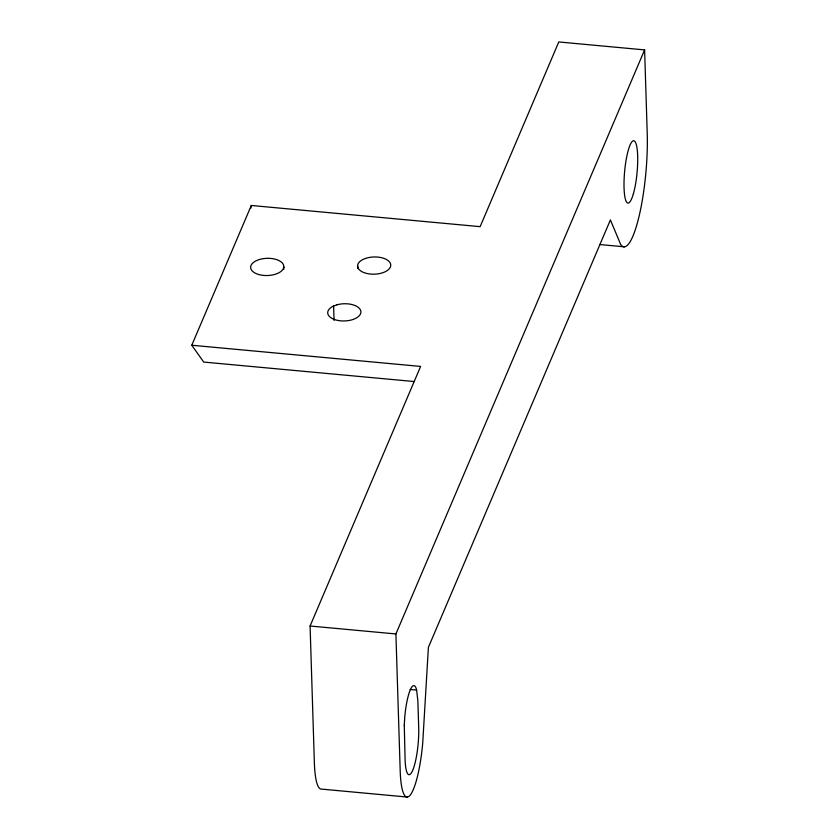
<?xml version="1.0" encoding="UTF-8"?>
<svg xmlns="http://www.w3.org/2000/svg" width="839" height="839" viewBox="0 0 839 839"><rect width="100%" height="100%" fill="white"/><g stroke="black" fill="none" stroke-linecap="round" stroke-linejoin="round"><path stroke-width="1.26" d="M250.934 208.03L251.291 205.471L480.139 226.656L558.784 41.95L644.604 49.9L647.226 133.443A75.248 15.029 -84.7 0 1 638.993 216.609A75.248 15.029 -84.7 0 1 620.713 244.558L610.404 219.923L428.393 647.351L422.741 742.725A53.748 10.729 -84.7 0 1 410.271 795.015A53.748 10.729 -84.7 0 1 400.203 770.978L395.903 633.959L644.604 49.9M414.351 381.556L203.709 362.06L191.774 345.238L251.291 205.471M407.303 797.05L321.484 789.1A53.748 10.729 -84.7 0 1 314.384 763.039L310.084 626.009L420.622 366.423L191.774 345.238M599.728 244.537L624.426 246.823M310.084 626.009L395.903 633.959M410.114 689.469L416.616 690.078M357.634 265.785L357.718 268.396M333.597 306.036L334.048 320.393M283.729 266.718L283.802 269.329M404.272 725.295L405.09 759.494A31.274 6.24 -84.7 0 0 412.736 770.265A31.274 6.24 -84.7 0 0 418.703 727.549L417.864 700.817L416.532 689.585A31.274 6.24 -84.7 0 0 404.744 717.251L404.272 725.295M336.911 304.809L333.314 306.141A16.612 8.61 -1.8 0 0 337.666 320.393A16.612 8.61 -1.8 0 0 360.906 311.751A16.612 8.61 -1.8 0 0 336.911 304.809M357.886 267.651L357.592 265.418A16.612 8.61 -1.8 0 1 382.102 257.825A16.612 8.61 -1.8 0 1 384.031 272.266A16.612 8.61 -1.8 0 1 357.886 267.651M283.771 267.263L283.572 265.019A16.612 8.61 -1.8 0 0 257.636 260.121A16.612 8.61 -1.8 0 0 258.989 274.594A16.612 8.61 -1.8 0 0 283.771 267.263M633.435 193.578A31.274 6.24 -84.7 0 0 635.081 141.686A31.274 6.24 -84.7 0 0 624.069 180.395A31.274 6.24 -84.7 0 0 633.435 193.578"/></g></svg>
